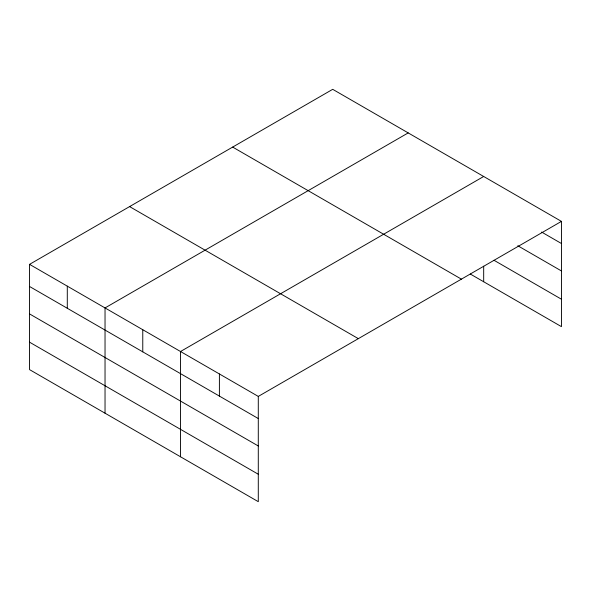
<?xml version="1.0" encoding="UTF-8"?>
<svg xmlns="http://www.w3.org/2000/svg" width="591" height="591" viewBox="0 0 591 591"><rect width="100%" height="100%" fill="white"/><g stroke="black" fill="none" stroke-linecap="round" stroke-linejoin="round"><path stroke-width="0.89" d="M561.45 221.381L332.711 89.322L29.55 264.354L29.55 369.619L258.289 501.678L258.289 396.413L561.45 221.381L561.45 326.646L470.31 274.032M408.196 132.901L105.035 307.933L105.035 413.198M483.682 176.48L180.514 351.512L180.514 456.777M541.607 232.064L561.45 243.514M517.805 245.753L561.45 270.951M493.995 260.269L561.45 299.216M232.669 147.085L461.408 279.144M129.592 206.591L358.331 338.65M29.55 264.354L258.289 396.413M29.55 286.487L258.289 418.546M29.55 313.917L258.289 445.976M29.55 342.182L258.289 474.241M483.682 266.201L483.682 281.744M219.401 373.963L219.401 396.096M142.771 329.719L142.771 351.852M67.293 286.14L67.293 308.273"/></g></svg>
